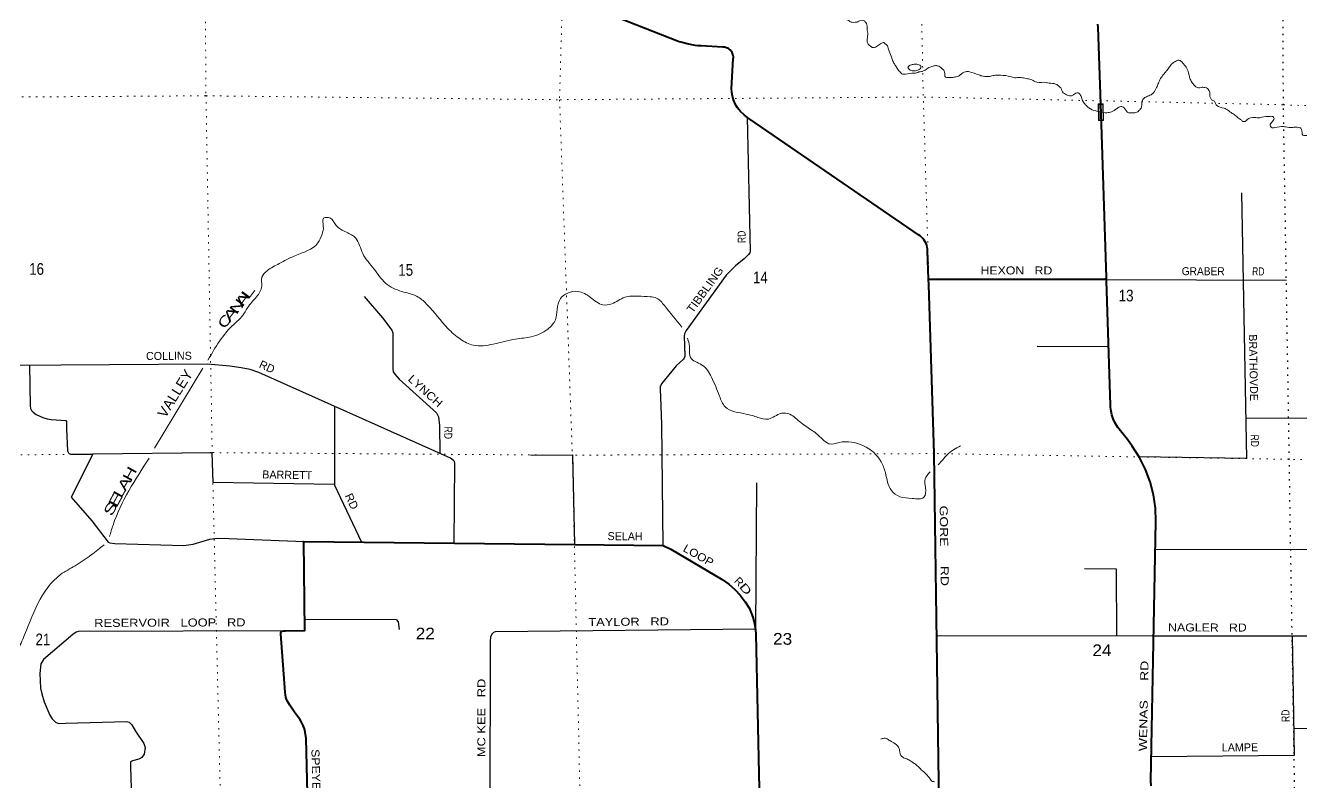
# Model space of a CAD drawing. Header units: feet. Extents: x -6 to 252658, y -374658 to -170635.
# Drawn here: x 104914 to 124047, y -299713 to -288362 of the extents above; entities that cross this region are included whole.
import ezdxf
from ezdxf.enums import TextEntityAlignment as Align

# ---------------------------------------------------------------- set-up
doc = ezdxf.new("R2010")
doc.units = ezdxf.units.FT
doc.header["$LTSCALE"] = 70
doc.linetypes.add('DOTTED', pattern=[1.5, 0.3, -1.2])
for name, color, linetype, lineweight in [('26', 7, 'Continuous', 40), ('27', 7, 'Continuous', 13), ('29', 7, 'Continuous', 25), ('30', 7, 'Continuous', 13), ('39', 7, 'Continuous', 13), ('6', 7, 'DOTTED', 25), ('61', 7, 'Continuous', 13), ('7', 7, 'DOTTED', 13)]:
    doc.layers.add(name, color=color, linetype=linetype, lineweight=lineweight)
doc.layers.add('41', color=7, linetype='Continuous')

msp = doc.modelspace()

# ---------------------------------------------------------------- linework, layer by layer
at = {"layer": '26'}
for points in [[(118454, -292163.47), (118440.35, -291745.35), (118440.39, -291742.25), (118439.11, -291713.39), (118434.82, -291684.82), (118427.56, -291656.85), (118417.42, -291629.8), (118404.51, -291603.95), (118388.97, -291579.59), (118370.96, -291557), (118350.69, -291536.4), (118328.39, -291518.04), (118304.28, -291502.12), (115774.75, -289764.04), (115745.93, -289745.25), (115688.41, -289701.08), (115635.83, -289651.15), (115610.09, -289620.99), (115588.77, -289596.01), (115573.79, -289570.99), (115550.64, -289526.73), (115529.91, -289474.41), (115514.77, -289420.21), (115505.38, -289364.73), (115501.84, -289308.57), (115527.01, -288862.23), (115528.32, -288845.97), (115527.93, -288829.66), (115525.83, -288813.48), (115522.06, -288797.61), (115516.65, -288782.22), (115509.65, -288767.48), (115501.16, -288753.55), (115491.25, -288740.58), (115480.05, -288728.72), (115467.67, -288718.1), (115454.24, -288708.83), (115439.92, -288701.02), (115424.86, -288694.74), (115409.22, -288690.08), (115393.19, -288687.07), (115376.93, -288685.75), (115370.31, -288685.71), (115046.25, -288668.47), (115021.48, -288667.15), (114996.25, -288664.7), (114953.79, -288660.56), (114833.38, -288638.84), (114740.9, -288611.93), (114716, -288604.69), (114690.9, -288594.93), (113811.84, -288253.01)], [(121121.58, -292150.51), (121121.31, -292142.14), (121035.71, -289536.04), (120998.31, -288384.4), (120991.14, -288339.79)], [(118454, -292163.47), (118483.83, -292163.51), (121092.67, -292167.11), (121121.58, -292150.51)], [(121791.3, -299761.05), (121789.75, -299688.39), (121864.21, -295805.75), (121864.3, -295797.45), (121855.62, -295597.47), (121826.08, -295399.49), (121776.01, -295205.68), (121705.95, -295018.16), (121616.68, -294839), (121509.17, -294670.15), (121440.52, -294569.42), (121334.23, -294438.62), (121313.99, -294413.71), (121295.54, -294388.62), (121278.37, -294365.25), (121248.07, -294313.45), (121223.35, -294258.75), (121204.49, -294201.78), (121191.69, -294143.14), (121185.08, -294083.49), (121184.14, -294055.27), (121122.95, -292192.14), (121121.58, -292150.51)], [(118617.41, -300176.73), (118616.6, -300158.06), (118611.8, -300048.06), (118607.07, -299706.37), (118538.84, -294781.27), (118456.88, -292251.48), (118454, -292163.47)], [(109224.39, -303182.37), (109120.94, -299053.6), (109109.17, -298960.38), (109096.42, -298907.78), (109078.24, -298856.8), (109054.84, -298808), (109026.46, -298761.91), (109005.07, -298733.13), (108947.78, -298659.71), (108877.81, -298552.76), (108861.53, -298527.88), (108847.14, -298502.76), (108844.58, -298498.29), (108830, -298465.46), (108818.92, -298431.3), (108811.48, -298396.16), (108807.75, -298360.44), (108743.12, -297484.85), (108742.57, -297481.8), (108742.23, -297477.88), (108742.29, -297473.94), (108742.77, -297470.03), (108743.66, -297466.19), (108744.94, -297462.46), (108746.61, -297458.89), (108748.64, -297455.52), (108751.01, -297452.37), (108753.7, -297449.49), (108756.67, -297446.9), (108759.9, -297444.64), (108761.39, -297443.82), (108786.52, -297439.48), (108811.39, -297439.04), (109103.68, -297433.87), (109086.04, -296098.96), (113149.36, -296142.64), (114477.38, -296156.92), (114590.71, -296214.97), (115359.12, -296668.5), (115458.37, -296737.67), (115549.86, -296816.83), (115632.56, -296905.12), (115705.58, -297001.58), (115768.12, -297105.14), (115787, -297142.03), (115821.29, -297233.99), (115845.79, -297329.03), (115860.21, -297426.11), (115864.14, -297491.1), (115912.79, -299809.95)]]:
    msp.add_lwpolyline(points, dxfattribs=at)
at = {"layer": '29'}
for p, q in [((121122.28, -292171.72), (123819.71, -292180.2)), ((120084.87, -293169.78), (121155.31, -293177.48)), ((123211.14, -294243.22), (125936.07, -294254.25)), ((115874.69, -295219.77), (115858.39, -297413.85)), ((125946.91, -296225.27), (121856.26, -296220.38))]:
    msp.add_line(p, q, dxfattribs=at)
for points in [[(115734.56, -289736.43), (115778.61, -291745.26), (115775.39, -291772.33), (115756.08, -291798.09), (115690.31, -291861.1), (115561.99, -291964.97), (115421.59, -292106.79), (114819.69, -292937.78), (114797.38, -292987.59), (114791.8, -293017.2), (114797.07, -293165.31), (114799.3, -293321.98), (114792.87, -293349.88), (114782.71, -293363), (114668.41, -293464.88), (114449.7, -293736.51), (114430.33, -293781.29), (114428.18, -293822.07), (114433.33, -293936.2), (114450.66, -294337.57), (114469.95, -296156.84)], [(123148.22, -290870.51), (123222.5, -294852.29), (121611.46, -294830.81)], [(109991.08, -292423.86), (110264.82, -292743.27), (110406.65, -292930.94), (110421.98, -292972.14), (110420.17, -293220.48), (110421.67, -293508.03), (110428.42, -293555.94), (110449.87, -293590.28), (110519.51, -293663.76), (111079.24, -294170.8), (111108.45, -294229.88), (111122.96, -294360.49), (111124.4, -294774.65)], [(111341.36, -296123.2), (111354.24, -294923.54), (111348.72, -294899.53), (111331.55, -294882.36), (111288.3, -294847.67), (108412.98, -293566.66), (108281.3, -293518.63), (108146.97, -293493.68), (107977.05, -293470.79), (107642.73, -293440.93), (103968.66, -293463.95)], [(104975.83, -293457.64), (104982.73, -294064.72), (104988.17, -294105.39), (105004.25, -294133.29), (105026.78, -294161.19), (105074.61, -294194.49), (105175.87, -294240.61), (105239.16, -294262.07), (105300.72, -294272.3), (105518.94, -294284.22), (105529.83, -294298.55), (105528.72, -294416.01), (105544.18, -294739.5), (105557.72, -294770.75), (105570.59, -294781.48), (105589.89, -294787.92), (105920.26, -294787.92)], [(109547.67, -294072.19), (109547.69, -295253.54), (109949.9, -296108.25)], [(125232.44, -294251.4), (125258.61, -298905.28), (123930.62, -298907.71)], [(105922.35, -294787.9), (105601.04, -295434.39), (105906.76, -295791.74), (106152.48, -296107.17), (106176.61, -296118.64), (106254.56, -296127.11), (107289.64, -296156.77), (107427.27, -296140.1), (107680.23, -296062.8), (107787.67, -296049.96), (107960.56, -296054.73), (109091.94, -296099.02)], [(109543.93, -295245.55), (107729.73, -295212.89), (107713.85, -294768.8), (105920.26, -294787.92)], [(112486.77, -294802.95), (113114.03, -294800.85), (113144.27, -296137.96)], [(120791.87, -296502.34), (121268.38, -296508.2), (121272.51, -297517.24)], [(109101.41, -297262.27), (110471.21, -297268.11), (110501.18, -297302.04), (110517, -297419.85)], [(108853.36, -297438.3), (105707.66, -297451.19), (105672.35, -297460.08), (105621.49, -297495.14), (105183.24, -297867.89), (105144.21, -297932.59), (105127.46, -298078.23), (105140.33, -298297.16), (105159.44, -298385.88), (105194.07, -298504.17), (105278.51, -298701.34), (105316.24, -298760.77), (105361.62, -298808.66), (105410.63, -298829.45), (105519.08, -298825.08), (106428.12, -298798.86), (106468.24, -298807.98), (106506.85, -298846.61), (106562.02, -298942.6), (106687.05, -299129.93), (106709.75, -299188.17), (106691.34, -299288.76), (106657.02, -299335.98), (106611.34, -299363.92), (106519.73, -299387.49), (106489.14, -299403.89), (106487.01, -299475.78), (106523.09, -300606)], [(115858.39, -297413.85), (111956.52, -297451.39), (111931.17, -297461.66), (111912.42, -297481.36), (111886.11, -297530.35), (111880.18, -297599.18), (111878.6, -300146.99), (112936.31, -300142.7), (112998.52, -300153.43), (113028.99, -300168.81), (113071.47, -300198.51), (113104.96, -300236.68), (113243.57, -300461.14)], [(125954.04, -297520.21), (121843.27, -297518.44), (118576.66, -297511.57)], [(123909.03, -297519.33), (123936.88, -299310.23), (121796.7, -299325.87)]]:
    msp.add_lwpolyline(points, dxfattribs=at)
at = {"layer": '39'}
for p, q in [((106849.76, -294700.09), (107571.18, -293499.37)), ((118532, -299698.58), (118542.71, -299701.74))]:
    msp.add_line(p, q, dxfattribs=at)
for points in [[(118349.38, -289053.33), (118311.3, -289057.98), (118275.38, -289072.63), (118205.17, -289077.81), (118078.87, -289091.95), (118052.64, -289084.36), (118034.28, -289066.58), (117987.18, -289011.13), (117958.26, -288961.4), (117927.36, -288913.71), (117904.21, -288849.83), (117864.37, -288746.05), (117845.28, -288684.11), (117826.68, -288652.29), (117802.3, -288634.62), (117794.2, -288630.73), (117792.1, -288624.74), (117753.95, -288625.38), (117688.38, -288668.64), (117624.48, -288691.78), (117598.25, -288684.19), (117579.92, -288668.42), (117543.15, -288630.87), (117537.67, -288540.59), (117540.35, -288458.2), (117533.7, -288420.15), (117534.92, -288371.94), (117522.19, -288329.97), (117505.76, -288308.15), (117493.49, -288294.29), (117441.15, -288287.13), (117395.36, -288305.04), (117401.03, -288304.66), (117323.11, -288315.2), (117274.67, -288299.93), (117223.92, -288266.63), (117162.95, -288223.46), (117126.2, -288185.91), (117097.82, -288170.31), (117047.3, -288151.06), (116980.38, -288112.01), (116862.58, -288031.61), (116790.61, -287928.37), (116768.39, -287920.7), (116710.3, -287929.7), (116661.15, -287994.78), (116657.26, -288002.88), (116641.6, -288027.24), (116613.68, -288039.76), (116548.97, -288012.7), (116520.34, -287981.05), (116516.96, -287896.76), (116502.4, -287866.87), (116455.9, -287847.56), (116405.54, -287838.35), (116337.14, -287831.45), (116289.25, -287850.32), (116267.72, -287884.81), (116262.81, -287953.18), (116240.91, -287965.59), (116230.91, -287967.77), (116214.88, -287970.05), (116119.2, -287891.3), (116086.88, -287879.77), (116044.68, -287878.46), (115987.21, -287925.62), (115929.83, -287978.78), (115872.16, -288013.88), (115852.01, -288010.19), (115839.18, -287962.21), (115790.83, -287952.97), (115760.81, -287959.48), (115733.06, -287982.04), (115695.08, -287992.71), (115656.89, -287991.34), (115642.81, -287989.56), (115588.37, -287976.4), (115544.22, -287979.14), (115516.41, -287997.68), (115445.34, -288073.17), (115413.21, -288073.7), (115399.02, -288065.9), (115374.08, -288014.1), (115349.59, -287990.4), (115321.32, -287980.82), (115286.99, -287969.35), (115254.27, -287933.74), (115251.97, -287915.7), (115263.49, -287883.38), (115264.95, -287849.21), (115256.58, -287829.27), (115198.06, -287812.16), (115190.03, -287812.3), (115145.83, -287811.02), (115078.05, -287842.27), (115015.93, -287851.33), (114929.37, -287838.71)], [(123777.33, -289875.37), (123649.06, -289891.54), (123592.78, -289888.46), (123576.16, -289854.59), (123585.81, -289830.34), (123633.02, -289769.3), (123636.84, -289757.19), (123626.44, -289735.27), (123574.04, -289724.08), (123453.77, -289738.12), (123421.74, -289744.68), (123341.36, -289741.99), (123233.42, -289773.89), (123209.66, -289794.37), (123191.72, -289802.7), (123163.55, -289799.15), (123132.97, -289771.54), (123116.77, -289763.77), (123061.75, -289714.47), (123006.95, -289679.23), (122941.88, -289630.1), (122887.21, -289602.88), (122778.11, -289562.51), (122761.71, -289542.7), (122740.85, -289494.84), (122698.36, -289475.46), (122687.99, -289455.55), (122671.25, -289413.65), (122668.27, -289353.45), (122653.75, -289325.57), (122649.61, -289317.62), (122639.37, -289305.74), (122598.99, -289292.34), (122540.69, -289289.29), (122496.62, -289296.04), (122454.07, -289272.65), (122413.12, -289225.12), (122380.04, -289167.42), (122345.96, -289047.49), (122306.58, -288971.83), (122271.79, -288932.23), (122239.04, -288894.62), (122198.69, -288883.24), (122172.75, -288893.7), (122117.02, -288924.75), (122071.69, -288977.71), (122067.77, -288983.81), (121983.16, -289091.64), (121934.04, -289158.72), (121901.03, -289227.56), (121873.96, -289292.27), (121829.01, -289369.33), (121791.36, -289400.08), (121721.58, -289431.35), (121677.86, -289460.2), (121652.54, -289508.81), (121650.96, -289534.94), (121647.76, -289585.2), (121610.46, -289638.03), (121594.66, -289654.36), (121560.72, -289666.98), (121504.56, -289671.92), (121496.53, -289672.06), (121440.19, -289664.95), (121409.45, -289627.3), (121395.03, -289605.45), (121352.42, -289578.04), (121294.48, -289597.07), (121274.62, -289611.46), (121199.02, -289654.88), (121128.97, -289670.1), (121079.15, -289666.13)], [(118142.35, -288993.27), (118180.29, -289030.03), (118238.72, -289041.11), (118312.75, -289023.81), (118340.43, -288997.25), (118338, -288971.18), (118307.52, -288949.6), (118251.17, -288942.49), (118197.08, -288951.42), (118143.5, -288990.47), (118142.35, -288993.27)], [(119748.73, -289146.67), (119649.89, -289120.18), (119499.04, -289106.61), (119438.84, -289109.62), (119370.8, -289124.8), (119274.36, -289122.37), (119207.77, -289103.39), (119068.41, -289055.49), (119008.15, -289054.49), (118936.51, -289095.83), (118930.59, -289101.96), (118870.82, -289131.06), (118820.75, -289139.93), (118728.36, -289139.44), (118697.98, -289123.88), (118697.84, -289115.85), (118690.65, -289043.67), (118655.89, -289006.08), (118588.98, -288967.02), (118568.84, -288963.34), (118522.78, -288972.14), (118442.93, -289001.58), (118391.32, -289038.58), (118347.65, -289052.88)], [(121080.04, -289666.2), (120858.65, -289596.24), (120809.71, -289550.86), (120770.67, -289497.28), (120766.57, -289491.33), (120743.33, -289421.42), (120726.88, -289397.59), (120708.48, -289377.82), (120684.3, -289372.19), (120610.62, -289411.56), (120554.4, -289412.5), (120493.68, -289383.37), (120475.41, -289371.63), (120438.06, -289297.93), (120411.56, -289274.27), (120379.02, -289248.7), (120340.61, -289233.28), (120237.98, -289220.91), (120223.85, -289217.12), (120077.18, -289213.53), (120004.28, -289176.58), (119937.72, -289159.6), (119861.17, -289144.8), (119786.84, -289144.02), (119748.73, -289146.67)], [(125925.83, -292412.05), (125891.02, -292332.15), (125853.31, -292307.27), (125844.9, -292283.31), (125819.04, -292175.29), (125806.25, -292129.31), (125760.86, -292055.75), (125738.3, -292026), (125733.66, -291987.92), (125761.08, -291945.3), (125763.89, -291870.95), (125753.3, -291836.98), (125711.64, -291745.29), (125705.06, -291711.25), (125706.19, -291657.01), (125729.34, -291598.39), (125731.22, -291590.32), (125736.13, -291521.97), (125727.77, -291502.01), (125715.59, -291494.18), (125675.11, -291474.77), (125634.92, -291473.43), (125602.96, -291484), (125568.76, -291480.54), (125549.65, -291416.59), (125521.76, -291306.6), (125496.52, -291236.73), (125471.78, -291196.97), (125457.56, -291187.16), (125364.91, -291170.61), (125336.27, -291138.96), (125330.19, -291135.04), (125279.4, -291099.73), (125253.14, -291090.12), (125223.05, -291092.63), (125166.87, -291095.56), (125132.28, -291068.01), (125123.92, -291048.07), (125121.39, -291015.97), (125156.98, -290981.26), (125182.92, -290970.78), (125210.76, -290954.25), (125216.07, -290909.99), (125201.4, -290872.07), (125131.89, -290796.91), (125117.28, -290763), (125111.09, -290753.06), (125088.19, -290703.23), (125037.22, -290655.88), (124975.94, -290592.63), (124951.62, -290578.97), (124906.4, -290515.44), (124881.69, -290477.7), (124806.38, -290416.68), (124688.29, -290318.21), (124609.37, -290281.36), (124567.01, -290270.01), (124522.54, -290252.67), (124494.38, -290249.12), (124462.38, -290257.68), (124444.18, -290249.95), (124438.12, -290248.04), (124427.88, -290236.16), (124389.7, -290234.79), (124360.01, -290261.38), (124333.62, -290243.74), (124315.12, -290217.93), (124250.06, -290168.81), (124239.43, -290132.84), (124240.59, -290080.6), (124204.09, -290059.11), (124193.66, -290035.19), (124171.38, -290023.5), (124122.96, -290010.24), (124080.83, -290012.94), (124058.41, -289993.23), (124058.32, -289987.21), (124053.52, -289939.09), (124036.87, -289903.22), (124022.69, -289895.42), (123980.36, -289886.07), (123918.15, -289889.11), (123807.58, -289882.9), (123775.85, -289876.19)], [(107649.61, -293382.64), (108036.53, -292843.69), (108169.83, -292713.91), (108243.02, -292594.71), (108378.02, -292430.76), (108456.87, -292269.31), (108459.73, -292136.65), (108537.13, -292039.52), (108718.76, -291931.43), (108954.48, -291814.83), (109297.88, -291622.94), (109360.94, -291491.77), (109379.96, -291371.03), (109384.95, -291252.43), (109485.25, -291251.55), (109570.45, -291359.33), (109725.8, -291460.46), (109865.01, -291549.68), (109971.34, -291781.86), (110141.89, -292015.5), (110312.23, -292225.02), (110556.06, -292349.5), (110803.57, -292435.76), (110938.97, -292549.13), (111246.99, -292904.15), (111434.97, -293065.29), (111626.34, -293156.06), (111927.13, -293139.38), (112263.52, -293064.1), (112497.93, -293027.9), (112745.73, -292915.22), (112858.85, -292773.56), (112887.6, -292618.57), (112936.36, -292457.38), (113043.97, -292374.05), (113198.23, -292348.6), (113385.59, -292439.41), (113573.13, -292550.31), (113703.4, -292535.11), (113901.17, -292436.93), (114103.66, -292421.1), (114278.27, -292429.62), (114376.76, -292450.87), (114494.07, -292560.37), (114757.55, -292886.88)], [(114840.82, -293051.5), (114851.7, -293083.77), (114872.79, -293202.15), (114886.03, -293340.69), (115051.47, -293447.77), (115199.53, -293633.37), (115320.38, -293919.68), (115406.03, -294079.7), (115717.92, -294187.51), (115896.92, -294238.2), (116053.62, -294262.96), (116247.47, -294176.87), (116373.99, -294191.85), (116541.59, -294316.99), (116715.18, -294438.06), (116862.72, -294563.38), (116957.61, -294632.89), (117115.93, -294613.43), (117744.39, -294903.36), (117808.04, -295071.61), (117898.57, -295332.06), (118023.78, -295427.43), (118210.59, -295453.94), (118384.98, -295436.34), (118409.82, -295293.45), (118404.65, -295160.86), (118476.73, -295056.94)], [(118600.97, -294947.26), (118668.99, -294873.2), (118734.54, -294798.28), (118934, -294663.91)], [(106173.68, -296026.41), (106226.96, -295853.7), (106766.98, -294850.91)], [(104822.39, -297678.55), (104873.55, -297563.56), (105440.93, -296594.03), (105656.47, -296463.54), (105897.81, -296300.68), (106094.94, -296147.77)], [(117739.03, -299062.35), (117788.94, -299050.03), (117820.9, -299053.86), (117872.86, -299085.63), (117952.79, -299131.27), (118004.79, -299185.09), (118018.81, -299219.08), (118026.87, -299275.16), (118048.88, -299317.11), (118080.86, -299340.98), (118142.81, -299366.69), (118204.76, -299404.41), (118256.72, -299438.19), (118350.69, -299525.84), (118412.66, -299581.6), (118484.66, -299667.38), (118488.66, -299673.37), (118490.3, -299675.54)], [(118490.3, -299675.54), (118500.66, -299689.33), (118532, -299698.58)]]:
    msp.add_spline(points, degree=3, dxfattribs=at)
at = {"layer": '6'}
msp.add_lwpolyline([(123963.84, -311662.54), (123964.21, -310918.34), (123993.11, -305609.35), (123950.28, -300225.49), (123864.45, -294875.46), (123776.16, -289556.07), (123752.19, -284222.37), (123722.8, -278893.98), (123722.9, -278878.11)], dxfattribs=at)
at = {"layer": '61'}
for p, q in [((121074.44, -289536.98), (121080.08, -289786.91)), ((121080.08, -289786.91), (121005.1, -289788.61))]:
    msp.add_line(p, q, dxfattribs=at)
msp.add_lwpolyline([(121005.1, -289788.61), (120999.46, -289538.67), (121074.44, -289536.98)], dxfattribs=at)
msp.add_lwpolyline([(121066.62, -289545.15), (121007.63, -289546.48), (121012.91, -289780.43), (121071.9, -289779.09)], close=True, dxfattribs=at)
at = {"layer": '7'}
for points in [[(108022.3, -318617.25), (108012.66, -316171.08), (107979.19, -310887.01), (107950.9, -305521.09), (107841.09, -300178.89), (107714.08, -294782.17), (107619.88, -289377.9), (107585.58, -284114.15), (107677.78, -278814.16), (107611.92, -274614.19)], [(113077.34, -274587.82), (112996.61, -278801.16), (113069.13, -284179.92), (112921.78, -289474.81), (113114.36, -294810.06), (113236.84, -300265.82), (113237.86, -300505.72)], [(118617.41, -300176.73), (118539.69, -294765.32), (118375.31, -289412.39), (118267.15, -284050.23), (118379.41, -278814.1), (118373.09, -274561.02)], [(94431.59, -289398.9), (96996.85, -289335.94), (102341.02, -289449.67), (107620.49, -289416.05), (112928.86, -289474.77), (118391.74, -289434.21), (123776.25, -289550.41), (125912.82, -289636.03)], [(125943.51, -294901.58), (123856.89, -294866.11), (118538.84, -294781.27), (113100.32, -294805.24), (107698.04, -294766.3), (102475.58, -294828.85), (97184.08, -294794.35), (94453.87, -294796.9)]]:
    msp.add_lwpolyline(points, dxfattribs=at)

# ---------------------------------------------------------------- texts
at = {"layer": '27'}
for s, rotation, width, p in [('HEXON   RD', 359.921, 1.15, (119233.7, -292094.13)), ('GORE     RD', 270.823, 1.3, (118621.13, -295561.35)), ('LOOP', 330.383, 1.1, (114761.79, -296237.98)), ('WENAS     RD', 88.901, 1.3, (121727.62, -299244.13)), ('SPEYERS   RD', 271.435, 1.15, (109201.05, -299214))]:
    msp.add_text(s, height=120, rotation=rotation, dxfattribs=dict(at, width=width)).set_placement(p)
msp.add_text('SELAH', height=120, rotation=359.384, dxfattribs=at).set_placement((113641.15, -296078))
msp.add_text('R', height=120, rotation=314.488, dxfattribs=at).set_placement((115570.98, -296744.27), align=Align.CENTER)
at = {"layer": '27', "width": 1.55}
msp.add_text('D', height=120, rotation=310.825, dxfattribs=at).set_placement((115666.45, -296850.68), align=Align.CENTER)
at = {"layer": '30'}
for s, rotation, width, p in [('RD', 91.256, 0.8, (115713.64, -291622.54)), ('TIBBLING', 54.084, 1.1, (114916.08, -292685.38)), ('GRABER', 359.82, 0.95, (122251.02, -292105.27)), ('RD', 359.82, 0.8, (123306.6, -292108.59)), ('LYNCH', 317.828, 1.15, (110638.24, -293676.86)), ('RD', 270.199, 0.8, (111193.02, -294376.76)), ('RD', 271.069, 0.8, (123285.87, -294496.5)), ('RD', 295.201, 1.05, (109699.65, -295412.06)), ('RESERVOIR   LOOP   RD', 0.235, 1.2, (105944.72, -297380.22)), ('TAYLOR   RD', 0.551, 1.2, (113354.03, -297367.94)), ('NAGLER   RD', 359.975, 1.15, (122047.01, -297448.53)), ('MC KEE   RD', 89.964, 1.2, (111809.1, -299333.41)), ('RD', 90.891, 0.8, (123868.41, -298804.73))]:
    msp.add_text(s, height=120, rotation=rotation, dxfattribs=dict(at, width=width)).set_placement(p)
for s, rotation, p in [('BRATHOVDE', 271.069, (123257.84, -292993.79)), ('COLLINS', 0.359, (106721.56, -293377.8)), ('RD', 335.986, (108405.92, -293486.51)), ('BARRETT', 358.969, (108463.55, -295152.65)), ('LAMPE', 0.419, (122852.96, -299248.15))]:
    msp.add_text(s, height=120, rotation=rotation, dxfattribs=at).set_placement(p)
at = {"layer": '41'}
for s, rotation, width, p in [('L', 53.528, 1.75, (108309.97, -292404.98)), ('N', 52.798, 1.55, (108145.08, -292618.16)), ('A', 53.415, 1.65, (108225.68, -292518.86)), ('C', 56.532, 1.4, (107964.23, -292837.21)), ('A', 52.017, 1.7, (108047.05, -292734.85)), ('H', 61.447, 1.45, (106542.58, -295119.2)), ('A', 59.447, 1.45, (106462.47, -295270.35)), ('E', 61.447, 1.6, (106328.48, -295510.14)), ('L', 61.447, 1.5, (106390.39, -295387.7)), ('S', 61.447, 1.5, (106253.28, -295644))]:
    msp.add_text(s, height=150, rotation=rotation, dxfattribs=dict(at, width=width)).set_placement(p, align=Align.CENTER)
at = {"layer": '41', "width": 1.05}
msp.add_text('VALLEY', height=150, rotation=57.994, dxfattribs=at).set_placement((107010.16, -294258.62))
at = {"layer": '7'}
for s, width, p in [('16', 0.85, (104969.04, -292100.37)), ('15', 0.85, (110504.1, -292115.45)), ('14', 0.85, (115822.55, -292226.81)), ('13', 0.85, (121306.26, -292499.15)), ('21', 0.85, (105064.36, -297655.84)), ('22', 1.1, (110765.08, -297567.4)), ('23', 1.1, (116122.83, -297647.08)), ('24', 1.1, (120911.65, -297818.5))]:
    msp.add_text(s, height=175.7, dxfattribs=dict(at, width=width)).set_placement(p)

doc.saveas('drawing.dxf')
